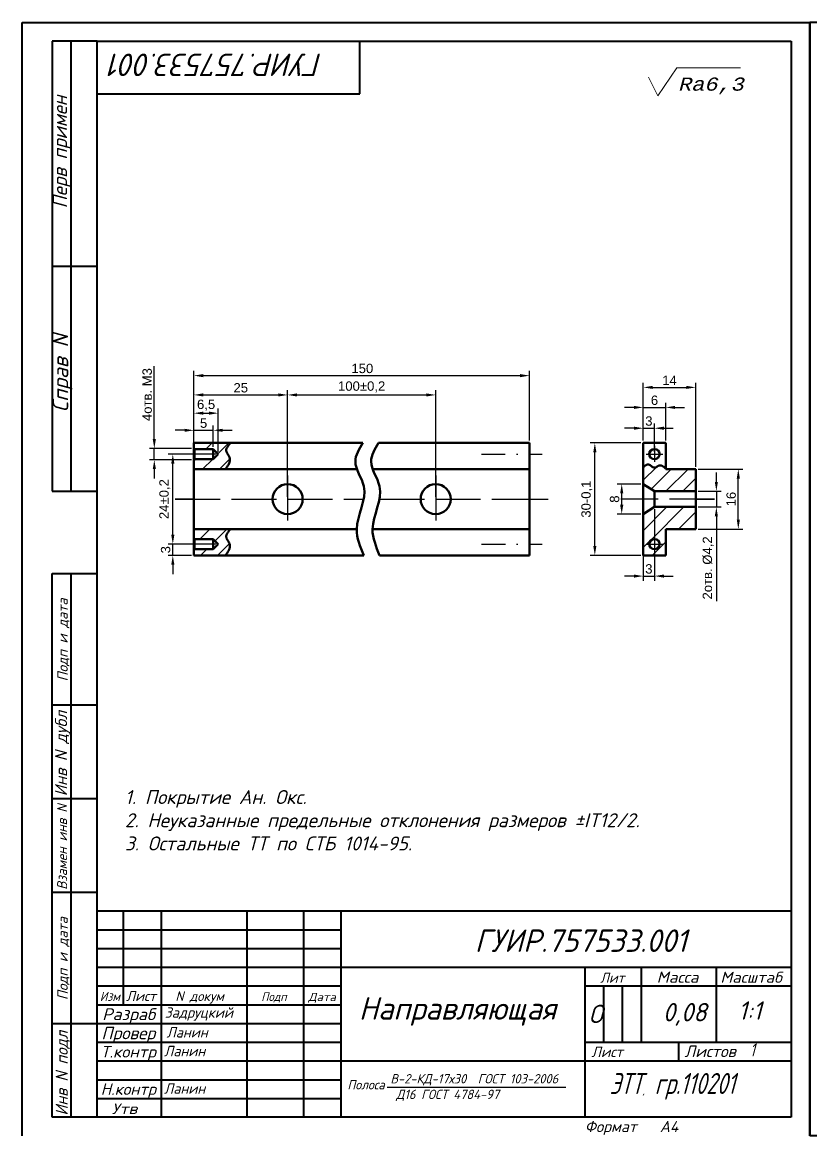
# Model space of a CAD drawing. Header units: millimetres. Extents: x 10739 to 32134, y 609 to 16625.
# Drawn here: x 24554.4 to 24764.6, y 2412.8 to 2709.8 of the extents above; entities that cross this region are included whole.
import ezdxf
from ezdxf.enums import TextEntityAlignment as Align

# ---------------------------------------------------------------- set-up
doc = ezdxf.new("R2010")
doc.units = ezdxf.units.MM
doc.linetypes.add('ACAD_ISO02W100', pattern=[15, 12, -3])
doc.linetypes.add('DASHDOT', pattern=[25.4, 12.7, -6.35, 0, -6.35])
doc.layers.add('тонкая-текст-02', color=4, linetype='Continuous', lineweight=20)
doc.styles.add('6', font='cour.ttf', dxfattribs={"oblique": 15, "height": 3.5})
doc.styles.add('ISOCPEUR', font='isocpeur.ttf', dxfattribs={"oblique": 15})
doc.styles.add('KTEXTSTYLE', font='GOST_AU.SHX', dxfattribs={"width": 0.96, "height": 5})
doc.styles.get("Standard").update_dxf_attribs({"font": 'arial.ttf'})
doc.dimstyles.new('ISO-25', dxfattribs={"dimtxt": 2.5, "dimasz": 2.5, "dimexe": 1.25, "dimexo": 0.625, "dimtad": 1, "dimtxsty": 'Standard', "dimcen": 2.5, "dimadec": 0, "dimazin": 0, "dimtfac": 1, "dimtmove": 0, "dimatfit": 3, "dimfxl": 1, "dimarcsym": 0})

# ---------------------------------------------------------------- blocks, each defined once
blk = doc.blocks.new('*D48')
at = {"color": 0, "lineweight": -2, "transparency": 16777216}
for p, q in [((24625.11, 2583.28), (24625.11, 2611.69)), ((24664.59, 2583.28), (24664.59, 2611.69)), ((24627.61, 2610.44), (24662.09, 2610.44))]:
    blk.add_line(p, q, dxfattribs=at)
at = {"color": 0, "lineweight": 25, "transparency": 16777216}
for points in [[(24627.61, 2610.86), (24627.61, 2610.02), (24625.11, 2610.44)], [(24662.09, 2610.86), (24662.09, 2610.02), (24664.59, 2610.44)]]:
    blk.add_solid(points, dxfattribs=at)
at = {"layer": 'Defpoints', "color": 0, "lineweight": 25, "transparency": 16777216}
for p in [(24664.59, 2610.44), (24625.11, 2582.65), (24664.59, 2582.65)]:
    blk.add_point(p, dxfattribs=at)
at = {"color": 0, "transparency": 16777216, "insert": (24644.85, 2612.57), "char_height": 2.5, "attachment_point": 5}
blk.add_mtext('100%%P0,2', dxfattribs=at)
blk = doc.blocks.new('*D49')
at = {"color": 0, "lineweight": -2, "transparency": 16777216}
for p, q in [((24600.11, 2583.28), (24600.11, 2611.69)), ((24625.11, 2583.28), (24625.11, 2611.69)), ((24602.61, 2610.44), (24622.61, 2610.44))]:
    blk.add_line(p, q, dxfattribs=at)
at = {"color": 0, "lineweight": 25, "transparency": 16777216}
for points in [[(24602.61, 2610.86), (24602.61, 2610.02), (24600.11, 2610.44)], [(24622.61, 2610.86), (24622.61, 2610.02), (24625.11, 2610.44)]]:
    blk.add_solid(points, dxfattribs=at)
at = {"layer": 'Defpoints', "color": 0, "lineweight": 25, "transparency": 16777216}
for p in [(24625.11, 2610.44), (24600.11, 2582.65), (24625.11, 2582.65)]:
    blk.add_point(p, dxfattribs=at)
at = {"color": 0, "transparency": 16777216, "insert": (24612.61, 2612.34), "char_height": 2.5, "attachment_point": 5}
blk.add_mtext('25', dxfattribs=at)
blk = doc.blocks.new('*D50')
at = {"color": 0, "lineweight": -2, "transparency": 16777216}
for p, q in [((24600.11, 2598.28), (24600.11, 2616.84)), ((24689.59, 2598.28), (24689.59, 2616.84)), ((24602.61, 2615.59), (24687.09, 2615.59))]:
    blk.add_line(p, q, dxfattribs=at)
at = {"color": 0, "lineweight": 25, "transparency": 16777216}
for points in [[(24602.61, 2616), (24602.61, 2615.17), (24600.11, 2615.59)], [(24687.09, 2616), (24687.09, 2615.17), (24689.59, 2615.59)]]:
    blk.add_solid(points, dxfattribs=at)
at = {"layer": 'Defpoints', "color": 0, "lineweight": 25, "transparency": 16777216}
for p in [(24689.59, 2615.59), (24600.11, 2597.65), (24689.59, 2597.65)]:
    blk.add_point(p, dxfattribs=at)
at = {"color": 0, "transparency": 16777216, "insert": (24645.03, 2617.49), "char_height": 2.5, "attachment_point": 5}
blk.add_mtext('150', dxfattribs=at)
blk = doc.blocks.new('*D51')
at = {"color": 0, "lineweight": -2, "transparency": 16777216}
for p, q in [((24605.99, 2594.65), (24593.24, 2594.65)), ((24594.49, 2573.15), (24594.49, 2592.15)), ((24605.99, 2570.65), (24593.24, 2570.65))]:
    blk.add_line(p, q, dxfattribs=at)
at = {"color": 0, "lineweight": 25, "transparency": 16777216}
for points in [[(24594.08, 2592.15), (24594.91, 2592.15), (24594.49, 2594.65)], [(24594.08, 2573.15), (24594.91, 2573.15), (24594.49, 2570.65)]]:
    blk.add_solid(points, dxfattribs=at)
at = {"layer": 'Defpoints', "color": 0, "lineweight": 25, "transparency": 16777216}
for p in [(24594.49, 2594.65), (24606.62, 2594.65), (24606.62, 2570.65)]:
    blk.add_point(p, dxfattribs=at)
at = {"color": 0, "transparency": 16777216, "insert": (24592.37, 2582.65), "char_height": 2.5, "attachment_point": 5, "rotation": 90}
blk.add_mtext('24%%P0,2', dxfattribs=at)
blk = doc.blocks.new('*D52')
at = {"color": 0, "lineweight": -2, "transparency": 16777216}
for p, q in [((24589.56, 2598.65), (24589.56, 2618.12)), ((24599.49, 2596.15), (24588.31, 2596.15)), ((24589.56, 2593.15), (24589.56, 2596.15)), ((24599.49, 2593.15), (24588.31, 2593.15)), ((24589.56, 2590.65), (24589.56, 2588.15))]:
    blk.add_line(p, q, dxfattribs=at)
at = {"color": 0, "lineweight": 25, "transparency": 16777216}
for points in [[(24589.14, 2598.65), (24589.98, 2598.65), (24589.56, 2596.15)], [(24589.14, 2590.65), (24589.98, 2590.65), (24589.56, 2593.15)]]:
    blk.add_solid(points, dxfattribs=at)
at = {"layer": 'Defpoints', "color": 0, "lineweight": 25, "transparency": 16777216}
for p in [(24589.56, 2596.15), (24600.11, 2596.15), (24600.11, 2593.15)]:
    blk.add_point(p, dxfattribs=at)
at = {"color": 0, "transparency": 16777216, "insert": (24587.66, 2610.53), "char_height": 2.5, "attachment_point": 5, "rotation": 90}
blk.add_mtext('4отв. М3', dxfattribs=at)
blk = doc.blocks.new('*D53')
at = {"color": 0, "lineweight": -2, "transparency": 16777216}
for p, q in [((24594.49, 2573.15), (24594.49, 2575.65)), ((24605.99, 2570.65), (24593.24, 2570.65)), ((24594.49, 2567.65), (24594.49, 2570.65)), ((24599.49, 2567.65), (24593.24, 2567.65)), ((24594.49, 2565.15), (24594.49, 2562.65))]:
    blk.add_line(p, q, dxfattribs=at)
at = {"color": 0, "lineweight": 25, "transparency": 16777216}
for points in [[(24594.08, 2573.15), (24594.91, 2573.15), (24594.49, 2570.65)], [(24594.08, 2565.15), (24594.91, 2565.15), (24594.49, 2567.65)]]:
    blk.add_solid(points, dxfattribs=at)
at = {"layer": 'Defpoints', "color": 0, "lineweight": 25, "transparency": 16777216}
for p in [(24594.49, 2570.65), (24606.62, 2570.65), (24600.11, 2567.65)]:
    blk.add_point(p, dxfattribs=at)
at = {"color": 0, "transparency": 16777216, "insert": (24592.59, 2569.15), "char_height": 2.5, "attachment_point": 5, "rotation": 90}
blk.add_mtext('3', dxfattribs=at)
blk = doc.blocks.new('*D54')
at = {"color": 0, "lineweight": -2, "transparency": 16777216}
for p, q in [((24719.31, 2586.65), (24712.95, 2586.65)), ((24714.2, 2581.15), (24714.2, 2584.15)), ((24719.31, 2578.65), (24712.95, 2578.65))]:
    blk.add_line(p, q, dxfattribs=at)
at = {"color": 0, "lineweight": 25, "transparency": 16777216}
for points in [[(24713.78, 2584.15), (24714.62, 2584.15), (24714.2, 2586.65)], [(24713.78, 2581.15), (24714.62, 2581.15), (24714.2, 2578.65)]]:
    blk.add_solid(points, dxfattribs=at)
at = {"layer": 'Defpoints', "color": 0, "lineweight": 25, "transparency": 16777216}
for p in [(24714.2, 2586.65), (24719.94, 2586.65), (24719.94, 2578.65)]:
    blk.add_point(p, dxfattribs=at)
at = {"color": 0, "transparency": 16777216, "insert": (24712.3, 2582.65), "char_height": 2.5, "attachment_point": 5, "rotation": 90}
blk.add_mtext('8', dxfattribs=at)
blk = doc.blocks.new('*D55')
at = {"color": 0, "lineweight": -2, "transparency": 16777216}
for p, q in [((24719.31, 2597.65), (24705.78, 2597.65)), ((24707.03, 2570.15), (24707.03, 2595.15)), ((24719.31, 2567.65), (24705.78, 2567.65))]:
    blk.add_line(p, q, dxfattribs=at)
at = {"color": 0, "lineweight": 25, "transparency": 16777216}
for points in [[(24706.62, 2595.15), (24707.45, 2595.15), (24707.03, 2597.65)], [(24706.62, 2570.15), (24707.45, 2570.15), (24707.03, 2567.65)]]:
    blk.add_solid(points, dxfattribs=at)
at = {"layer": 'Defpoints', "color": 0, "lineweight": 25, "transparency": 16777216}
for p in [(24707.03, 2597.65), (24719.94, 2597.65), (24719.94, 2567.65)]:
    blk.add_point(p, dxfattribs=at)
at = {"color": 0, "transparency": 16777216, "insert": (24704.91, 2582.65), "char_height": 2.5, "attachment_point": 5, "rotation": 90}
blk.add_mtext('30-0,1', dxfattribs=at)
blk = doc.blocks.new('*D56')
at = {"color": 0, "lineweight": -2, "transparency": 16777216}
for p, q in [((24719.94, 2598.28), (24719.94, 2602.81)), ((24722.94, 2595.28), (24722.94, 2602.81)), ((24717.44, 2601.56), (24714.94, 2601.56)), ((24719.94, 2601.56), (24722.94, 2601.56)), ((24725.44, 2601.56), (24727.94, 2601.56))]:
    blk.add_line(p, q, dxfattribs=at)
at = {"color": 0, "lineweight": 25, "transparency": 16777216}
for points in [[(24717.44, 2601.98), (24717.44, 2601.14), (24719.94, 2601.56)], [(24725.44, 2601.98), (24725.44, 2601.14), (24722.94, 2601.56)]]:
    blk.add_solid(points, dxfattribs=at)
at = {"layer": 'Defpoints', "color": 0, "lineweight": 25, "transparency": 16777216}
for p in [(24722.94, 2601.56), (24719.94, 2597.65), (24722.94, 2594.65)]:
    blk.add_point(p, dxfattribs=at)
at = {"color": 0, "transparency": 16777216, "insert": (24721.44, 2603.46), "char_height": 2.5, "attachment_point": 5}
blk.add_mtext('3', dxfattribs=at)
blk = doc.blocks.new('*D57')
at = {"color": 0, "lineweight": -2, "transparency": 16777216}
for p, q in [((24719.94, 2598.28), (24719.94, 2608.36)), ((24725.94, 2598.28), (24725.94, 2608.36)), ((24717.44, 2607.11), (24714.94, 2607.11)), ((24719.94, 2607.11), (24725.94, 2607.11)), ((24728.44, 2607.11), (24730.94, 2607.11))]:
    blk.add_line(p, q, dxfattribs=at)
at = {"color": 0, "lineweight": 25, "transparency": 16777216}
for points in [[(24717.44, 2607.52), (24717.44, 2606.69), (24719.94, 2607.11)], [(24728.44, 2607.52), (24728.44, 2606.69), (24725.94, 2607.11)]]:
    blk.add_solid(points, dxfattribs=at)
at = {"layer": 'Defpoints', "color": 0, "lineweight": 25, "transparency": 16777216}
for p in [(24725.94, 2607.11), (24719.94, 2597.65), (24725.94, 2597.65)]:
    blk.add_point(p, dxfattribs=at)
at = {"color": 0, "transparency": 16777216, "insert": (24722.94, 2609.01), "char_height": 2.5, "attachment_point": 5}
blk.add_mtext('6', dxfattribs=at)
blk = doc.blocks.new('*D58')
at = {"color": 0, "lineweight": -2, "transparency": 16777216}
for p, q in [((24719.94, 2598.28), (24719.94, 2613.7)), ((24733.94, 2591.28), (24733.94, 2613.7)), ((24722.44, 2612.45), (24731.44, 2612.45))]:
    blk.add_line(p, q, dxfattribs=at)
at = {"color": 0, "lineweight": 25, "transparency": 16777216}
for points in [[(24722.44, 2612.87), (24722.44, 2612.04), (24719.94, 2612.45)], [(24731.44, 2612.87), (24731.44, 2612.04), (24733.94, 2612.45)]]:
    blk.add_solid(points, dxfattribs=at)
at = {"layer": 'Defpoints', "color": 0, "lineweight": 25, "transparency": 16777216}
for p in [(24733.94, 2612.45), (24719.94, 2597.65), (24733.94, 2590.65)]:
    blk.add_point(p, dxfattribs=at)
at = {"color": 0, "transparency": 16777216, "insert": (24726.94, 2614.33), "char_height": 2.5, "attachment_point": 5}
blk.add_mtext('14', dxfattribs=at)
blk = doc.blocks.new('*D59')
at = {"color": 0, "lineweight": -2, "transparency": 16777216}
for p, q in [((24719.94, 2578.03), (24719.94, 2560.87)), ((24722.94, 2579.93), (24722.94, 2560.87)), ((24717.44, 2562.12), (24714.94, 2562.12)), ((24719.94, 2562.12), (24722.94, 2562.12)), ((24725.44, 2562.12), (24727.94, 2562.12))]:
    blk.add_line(p, q, dxfattribs=at)
at = {"color": 0, "lineweight": 25, "transparency": 16777216}
for points in [[(24717.44, 2562.53), (24717.44, 2561.7), (24719.94, 2562.12)], [(24725.44, 2562.53), (24725.44, 2561.7), (24722.94, 2562.12)]]:
    blk.add_solid(points, dxfattribs=at)
at = {"layer": 'Defpoints', "color": 0, "lineweight": 25, "transparency": 16777216}
for p in [(24719.94, 2578.65), (24722.94, 2580.55), (24722.94, 2562.12)]:
    blk.add_point(p, dxfattribs=at)
at = {"color": 0, "transparency": 16777216, "insert": (24721.44, 2564.02), "char_height": 2.5, "attachment_point": 5}
blk.add_mtext('3', dxfattribs=at)
blk = doc.blocks.new('*D60')
at = {"color": 0, "lineweight": -2, "transparency": 16777216}
for p, q in [((24739.44, 2587.25), (24739.44, 2589.75)), ((24734.56, 2584.75), (24740.69, 2584.75)), ((24739.44, 2584.75), (24739.44, 2580.55)), ((24734.56, 2580.55), (24740.69, 2580.55)), ((24739.44, 2578.05), (24739.44, 2555.4))]:
    blk.add_line(p, q, dxfattribs=at)
at = {"color": 0, "lineweight": 25, "transparency": 16777216}
for points in [[(24739.02, 2587.25), (24739.85, 2587.25), (24739.44, 2584.75)], [(24739.02, 2578.05), (24739.85, 2578.05), (24739.44, 2580.55)]]:
    blk.add_solid(points, dxfattribs=at)
at = {"layer": 'Defpoints', "color": 0, "lineweight": 25, "transparency": 16777216}
for p in [(24733.94, 2584.75), (24733.94, 2580.55), (24739.44, 2580.55)]:
    blk.add_point(p, dxfattribs=at)
at = {"color": 0, "transparency": 16777216, "insert": (24737.27, 2564.3), "char_height": 2.5, "attachment_point": 5, "rotation": 90}
blk.add_mtext('2отв. %%C4,2', dxfattribs=at)
blk = doc.blocks.new('*D61')
at = {"color": 0, "lineweight": -2, "transparency": 16777216}
for p, q in [((24734.56, 2590.65), (24746.54, 2590.65)), ((24745.29, 2577.15), (24745.29, 2588.15)), ((24734.56, 2574.65), (24746.54, 2574.65))]:
    blk.add_line(p, q, dxfattribs=at)
at = {"color": 0, "lineweight": 25, "transparency": 16777216}
for points in [[(24744.88, 2588.15), (24745.71, 2588.15), (24745.29, 2590.65)], [(24744.88, 2577.15), (24745.71, 2577.15), (24745.29, 2574.65)]]:
    blk.add_solid(points, dxfattribs=at)
at = {"layer": 'Defpoints', "color": 0, "lineweight": 25, "transparency": 16777216}
for p in [(24733.94, 2590.65), (24745.29, 2590.65), (24733.94, 2574.65)]:
    blk.add_point(p, dxfattribs=at)
at = {"color": 0, "transparency": 16777216, "insert": (24743.39, 2582.65), "char_height": 2.5, "attachment_point": 5, "rotation": 90}
blk.add_mtext('16', dxfattribs=at)
blk = doc.blocks.new('*D113')
at = {"color": 0, "lineweight": -2, "transparency": 16777216}
for p, q in [((24600.11, 2596.78), (24600.11, 2602.26)), ((24605.29, 2596.6), (24605.29, 2602.26)), ((24597.61, 2601.01), (24595.11, 2601.01)), ((24600.11, 2601.01), (24605.29, 2601.01)), ((24607.79, 2601.01), (24610.29, 2601.01))]:
    blk.add_line(p, q, dxfattribs=at)
at = {"color": 0, "lineweight": 25, "transparency": 16777216}
for points in [[(24597.61, 2601.42), (24597.61, 2600.59), (24600.11, 2601.01)], [(24607.79, 2601.42), (24607.79, 2600.59), (24605.29, 2601.01)]]:
    blk.add_solid(points, dxfattribs=at)
at = {"layer": 'Defpoints', "color": 0, "lineweight": 25, "transparency": 16777216}
for p in [(24605.29, 2601.01), (24600.11, 2596.15), (24605.29, 2595.98)]:
    blk.add_point(p, dxfattribs=at)
at = {"color": 0, "transparency": 16777216, "insert": (24602.7, 2602.9), "char_height": 2.5, "attachment_point": 5}
blk.add_mtext('5', dxfattribs=at)
blk = doc.blocks.new('*D114')
at = {"color": 0, "lineweight": -2, "transparency": 16777216}
for p, q in [((24600.11, 2598.28), (24600.11, 2606.82)), ((24602.61, 2605.57), (24604.12, 2605.57)), ((24606.62, 2595.27), (24606.62, 2606.82))]:
    blk.add_line(p, q, dxfattribs=at)
at = {"color": 0, "lineweight": 25, "transparency": 16777216}
for points in [[(24602.61, 2605.99), (24602.61, 2605.16), (24600.11, 2605.57)], [(24604.12, 2605.99), (24604.12, 2605.16), (24606.62, 2605.57)]]:
    blk.add_solid(points, dxfattribs=at)
at = {"layer": 'Defpoints', "color": 0, "lineweight": 25, "transparency": 16777216}
for p in [(24606.62, 2605.57), (24600.11, 2597.65), (24606.62, 2594.65)]:
    blk.add_point(p, dxfattribs=at)
at = {"color": 0, "transparency": 16777216, "insert": (24603.37, 2607.7), "char_height": 2.5, "attachment_point": 5}
blk.add_mtext('6,5', dxfattribs=at)

msp = doc.modelspace()

# ---------------------------------------------------------------- hatches: boundary and pattern name
at = {"linetype": 'ACAD_ISO02W100', "lineweight": 30}
h = msp.add_hatch(dxfattribs=at)
h.set_pattern_fill('ANSI31', color=256)
h.set_pattern_definition([(45, (26210.315, 2667.3853), (-2.245064, 2.245064), [])])
edge = h.paths.add_edge_path()
edge.add_spline(control_points=[(24608.57305, 2590.65321), (24609.27198, 2591.68956), (24610.39997, 2593.36211), (24608.12405, 2595.62216), (24609.25516, 2596.93181), (24609.87821, 2597.65321)], knot_values=[0, 0, 0, 0, 3.239661758, 5.228432837, 7.667353631, 7.667353631, 7.667353631, 7.667353631], degree=3, periodic=0)
edge.add_line((24609.87821, 2597.65321), (24600.11311, 2597.65321))
edge.add_line((24600.11311, 2597.65321), (24600.11311, 2596.15321))
edge.add_line((24600.11311, 2596.15321), (24600.28879, 2595.97753))
edge.add_line((24600.28879, 2595.97753), (24605.28879, 2595.97753))
edge.add_line((24605.28879, 2595.97753), (24606.61741, 2594.64891))
edge.add_line((24606.61741, 2594.64891), (24605.28879, 2593.32753))
edge.add_line((24605.28879, 2593.32753), (24600.28879, 2593.32753))
edge.add_line((24600.28879, 2593.32753), (24600.11311, 2593.15184))
edge.add_line((24600.11311, 2593.15184), (24600.11311, 2590.65321))
edge.add_line((24600.11311, 2590.65321), (24608.57305, 2590.65321))
edge = h.paths.add_edge_path()
edge.add_line((24606.61741, 2570.65027), (24605.28879, 2569.32889))
edge.add_line((24605.28879, 2569.32889), (24600.28879, 2569.32889))
edge.add_line((24600.28879, 2569.32889), (24600.11311, 2569.15321))
edge.add_line((24600.11311, 2569.15321), (24600.11311, 2567.65321))
edge.add_line((24600.11311, 2567.65321), (24608.57305, 2567.65321))
edge.add_spline(control_points=[(24608.57305, 2567.65321), (24609.27198, 2568.68956), (24610.39997, 2570.36211), (24608.12405, 2572.62216), (24609.25516, 2573.93181), (24609.87821, 2574.65321)], knot_values=[0, 0, 0, 0, 3.239661758, 5.228432837, 7.667353631, 7.667353631, 7.667353631, 7.667353631], degree=3, periodic=0)
edge.add_line((24609.87821, 2574.65321), (24600.11311, 2574.65321))
edge.add_line((24600.11311, 2574.65321), (24600.11311, 2572.15458))
edge.add_line((24600.11311, 2572.15458), (24600.28879, 2571.97889))
edge.add_line((24600.28879, 2571.97889), (24605.28879, 2571.97889))
edge.add_line((24605.28879, 2571.97889), (24606.61741, 2570.65027))
h = msp.add_hatch(dxfattribs=at)
h.set_pattern_fill('ANSI31', color=256)
h.set_pattern_definition([(45, (26160.1376, 2667.3853), (-2.245064, 2.245064), [])])
h.paths.add_polyline_path([(24733.93563, 2574.65321), (24733.93563, 2580.55321), (24722.93563, 2580.55321), (24719.93563, 2578.65321), (24719.93563, 2567.65321), (24725.93563, 2567.65321), (24725.93563, 2574.65321)])
h.paths.add_polyline_path([(24724.43563, 2570.65321, -1), (24721.43563, 2570.65321, -1)], flags=16)
h.paths.add_polyline_path([(24724.26063, 2570.65321, -1), (24721.61063, 2570.65321, -1)], flags=0)
edge = h.paths.add_edge_path()
edge.add_line((24733.93563, 2584.75321), (24733.93563, 2590.65321))
edge.add_line((24733.93563, 2590.65321), (24725.93563, 2590.65321))
edge.add_line((24725.93563, 2590.65321), (24725.93563, 2590.76633))
edge.add_spline(control_points=[(24725.93563, 2590.76633), (24725.36973, 2591.27803), (24724.39561, 2592.15885), (24722.83481, 2590.43837), (24721.41755, 2592.45798), (24720.40416, 2591.5609), (24719.93563, 2591.14614)], knot_values=[0, 0, 0, 0, 1.913478765, 3.293746148, 5.142976248, 6.733161557, 6.733161557, 6.733161557, 6.733161557], degree=3, periodic=0)
edge.add_line((24719.93563, 2591.14614), (24719.93563, 2586.65321))
edge.add_line((24719.93563, 2586.65321), (24722.93563, 2584.75321))
edge.add_line((24722.93563, 2584.75321), (24733.93563, 2584.75321))

# ---------------------------------------------------------------- linework, layer by layer
at = {"color": 0, "lineweight": 40}
for p, q in [((24554.35063, 2412.79711), (24554.35063, 2709.79711)), ((24554.35063, 2709.79711), (24764.35063, 2709.79711)), ((24764.35063, 2412.8431), (24764.35063, 2709.8431)), ((24764.35063, 2709.8431), (24974.35063, 2709.8431)), ((24764.35063, 2709.79711), (24764.35063, 2412.79711)), ((24574.35063, 2704.79711), (24562.35063, 2704.79711)), ((24562.35063, 2704.79711), (24562.35063, 2584.79711)), ((24567.35063, 2584.79711), (24567.35063, 2704.79711)), ((24574.35063, 2417.79711), (24574.35063, 2704.79711)), ((24574.35063, 2704.79711), (24759.35063, 2704.79711)), ((24644.35063, 2690.79711), (24644.35063, 2704.79711)), ((24759.35063, 2704.79711), (24759.35063, 2417.79711)), ((24574.35063, 2690.79711), (24644.35063, 2690.79711)), ((24562.35063, 2644.79711), (24574.35063, 2644.79711)), ((24562.35063, 2584.79711), (24574.35063, 2584.79711)), ((24562.35063, 2417.79711), (24562.35063, 2562.79711)), ((24562.35063, 2562.79711), (24574.35063, 2562.79711)), ((24567.35063, 2417.79711), (24567.35063, 2562.79711)), ((24562.35063, 2527.79711), (24574.35063, 2527.79711)), ((24562.35063, 2502.79711), (24574.35063, 2502.79711)), ((24562.35063, 2477.79711), (24574.35063, 2477.79711)), ((24574.35063, 2472.79711), (24759.35063, 2472.79711)), ((24581.35063, 2447.79711), (24581.35063, 2472.79711)), ((24591.35063, 2472.79711), (24591.35063, 2417.79711)), ((24614.35063, 2417.79711), (24614.35063, 2472.79711)), ((24629.35063, 2472.79711), (24629.35063, 2417.79711)), ((24639.35063, 2417.79711), (24639.35063, 2472.79711)), ((24574.35063, 2467.79711), (24639.35063, 2467.79711)), ((24574.35063, 2462.79711), (24639.35063, 2462.79711)), ((24574.35063, 2457.79711), (24639.35063, 2457.79711)), ((24639.35063, 2457.79711), (24759.35063, 2457.79711)), ((24704.35063, 2457.79711), (24704.35063, 2417.79711)), ((24719.35063, 2457.79711), (24719.35063, 2437.79711)), ((24739.35063, 2457.79711), (24739.35063, 2437.79711)), ((24574.35063, 2452.79711), (24639.35063, 2452.79711)), ((24704.35063, 2452.79711), (24759.35063, 2452.79711)), ((24709.35063, 2452.79711), (24709.35063, 2437.79711)), ((24714.35063, 2452.79711), (24714.35063, 2437.79711)), ((24574.35063, 2447.79711), (24639.35063, 2447.79711)), ((24562.35063, 2442.79711), (24574.35063, 2442.79711)), ((24574.35063, 2442.79711), (24639.35063, 2442.79711)), ((24574.35063, 2437.79711), (24639.35063, 2437.79711)), ((24704.35063, 2437.79711), (24759.35063, 2437.79711)), ((24729.35063, 2437.79711), (24729.35063, 2432.79711)), ((24574.35063, 2432.79711), (24639.35063, 2432.79711)), ((24639.35063, 2432.79711), (24759.35063, 2432.79711)), ((24574.35063, 2427.79711), (24639.35063, 2427.79711)), ((24574.35063, 2422.79711), (24639.35063, 2422.79711)), ((24574.35063, 2417.79711), (24562.35063, 2417.79711)), ((24759.35063, 2417.79711), (24574.35063, 2417.79711)), ((24974.35063, 2412.8431), (24764.35063, 2412.8431))]:
    msp.add_line(p, q, dxfattribs=at)
at = {"lineweight": 50}
for p, q in [((24600.11311, 2597.65321), (24645.17673, 2597.65321)), ((24600.11311, 2567.65321), (24600.11311, 2597.65321)), ((24600.11311, 2597.65321), (24600.11311, 2590.65321)), ((24600.11311, 2597.65321), (24645.17673, 2597.65321)), ((24600.11311, 2596.15321), (24600.28879, 2595.97753)), ((24600.28879, 2595.97753), (24600.28879, 2593.32753)), ((24600.28879, 2595.97753), (24605.28879, 2595.97753)), ((24605.28879, 2595.97753), (24605.28879, 2593.32753)), ((24605.28879, 2595.97753), (24606.61741, 2594.64891)), ((24649.3829, 2597.65321), (24689.59049, 2597.65321)), ((24689.59049, 2597.65321), (24689.59049, 2567.65321)), ((24719.93563, 2597.65321), (24725.93563, 2597.65321)), ((24719.93563, 2567.65321), (24719.93563, 2597.65321)), ((24719.93563, 2597.65321), (24719.93563, 2594.65321)), ((24725.93563, 2597.65321), (24725.93563, 2590.65321)), ((24600.28879, 2593.32753), (24600.11311, 2593.15184)), ((24600.28879, 2593.32753), (24605.28879, 2593.32753)), ((24606.61741, 2594.64891), (24605.28879, 2593.32753)), ((24600.11311, 2590.65321), (24643.59478, 2590.65321)), ((24647.80094, 2590.65321), (24689.59049, 2590.65321)), ((24689.59049, 2590.65321), (24689.59049, 2574.65321)), ((24725.93563, 2590.65321), (24733.93563, 2590.65321)), ((24733.93563, 2590.65321), (24733.93563, 2574.65321)), ((24722.93563, 2584.75321), (24719.93563, 2586.65321)), ((24733.93563, 2584.75321), (24722.93563, 2584.75321)), ((24722.93563, 2584.75321), (24722.93563, 2580.55321)), ((24722.93563, 2580.55321), (24719.93563, 2578.65321)), ((24733.93563, 2580.55321), (24722.93563, 2580.55321)), ((24643.54728, 2574.65321), (24600.11311, 2574.65321)), ((24600.11311, 2572.15458), (24600.28879, 2571.97889)), ((24689.59049, 2574.65321), (24647.75344, 2574.65321)), ((24733.93563, 2574.65321), (24725.93563, 2574.65321)), ((24725.93563, 2574.65321), (24725.93563, 2567.65321)), ((24600.28879, 2569.32889), (24600.11311, 2569.15321)), ((24600.28879, 2571.97889), (24600.28879, 2569.32889)), ((24600.28879, 2571.97889), (24605.28879, 2571.97889)), ((24600.28879, 2569.32889), (24605.28879, 2569.32889)), ((24605.28879, 2571.97889), (24605.28879, 2569.32889)), ((24605.28879, 2571.97889), (24606.61741, 2570.65027)), ((24606.61741, 2570.65027), (24605.28879, 2569.32889)), ((24645.44395, 2567.65321), (24600.11311, 2567.65321)), ((24689.59049, 2567.65321), (24649.65011, 2567.65321)), ((24725.93563, 2567.65321), (24719.93563, 2567.65321))]:
    msp.add_line(p, q, dxfattribs=at)
at = {"linetype": 'ACAD_ISO02W100'}
for p, q in [((24722.93563, 2596.86845), (24722.93563, 2592.59259)), ((24720.68165, 2594.65321), (24725.1869, 2594.65321)), ((24625.11311, 2588.90627), (24625.11311, 2576.94172)), ((24664.59049, 2588.90627), (24664.59049, 2576.94172)), ((24600.11311, 2582.65321), (24595.11311, 2582.65321)), ((24595.11311, 2582.65321), (24645.37991, 2582.65321)), ((24649.58607, 2582.65321), (24694.59049, 2582.65321)), ((24689.59049, 2582.65321), (24694.59049, 2582.65321)), ((24738.93563, 2582.65321), (24713.93563, 2582.65321)), ((24733.93563, 2582.65321), (24738.93563, 2582.65321)), ((24722.93563, 2572.86845), (24722.93563, 2568.59259)), ((24720.68165, 2570.65321), (24725.1869, 2570.65321))]:
    msp.add_line(p, q, dxfattribs=at)
at = {"linetype": 'DASHDOT', "ltscale": 0.5}
for p, q in [((24676.79529, 2594.65253), (24693.01003, 2594.65253)), ((24676.81644, 2570.65389), (24693.01003, 2570.65389))]:
    msp.add_line(p, q, dxfattribs=at)
at = {"linetype": 'ACAD_ISO02W100', "lineweight": 50}
msp.add_line((24733.93563, 2584.75321), (24733.93563, 2582.65321), dxfattribs=at)
at = {"lineweight": 30}
msp.add_line((24651.66638, 2425.82731), (24699.32631, 2425.82731), dxfattribs=at)
for centre in [(24722.93563, 2594.65321), (24722.93563, 2570.65321)]:
    msp.add_circle(centre, 1.5)
at = {"lineweight": 50}
for centre, radius in [((24722.93563, 2594.65321), 1.325), ((24625.11311, 2582.65321), 4), ((24664.59049, 2582.65321), 4), ((24722.93563, 2570.65321), 1.325)]:
    msp.add_circle(centre, radius, dxfattribs=at)
at = {"linetype": 'ACAD_ISO02W100', "lineweight": 50}
for points in [[(24609.87821, 2597.65321), (24608.75103, 2595.49039), (24609.64091, 2593.71182), (24608.57305, 2590.65321)], [(24725.93563, 2590.76633), (24724.22932, 2591.6323), (24722.9827, 2591.03979), (24721.3408, 2591.89057), (24719.93563, 2591.14614)], [(24609.87821, 2574.65321), (24608.75103, 2572.49039), (24609.64091, 2570.71182), (24608.57305, 2567.65321)]]:
    msp.add_spline(points, degree=3, dxfattribs=at)
at = {"lineweight": 50}
for points in [[(24645.17673, 2597.65321), (24643.16795, 2592.69033), (24645.41669, 2586.08161), (24643.54728, 2574.65321), (24645.44395, 2567.65321)], [(24649.3829, 2597.65321), (24647.37411, 2592.69033), (24649.62285, 2586.08161), (24647.75344, 2574.65321), (24649.65011, 2567.65321)]]:
    msp.add_spline(points, degree=3, dxfattribs=at)
at = {"layer": 'тонкая-текст-02', "color": 7, "lineweight": 20}
for p, q in [((24723.87241, 2690.20344), (24728.87241, 2697.70344)), ((24728.87241, 2697.70344), (24745.87241, 2697.70344)), ((24721.37241, 2695.20344), (24723.87241, 2690.20344))]:
    msp.add_line(p, q, dxfattribs=at)

# ---------------------------------------------------------------- texts
at = {"color": 0, "lineweight": 40, "style": 'ISOCPEUR', "oblique": 15}
for s, height, p, p2 in [('Перв примен', 3.8523497, (24566.29054, 2660.20142), (24566.29054, 2690.24975)), ('Подп и дата', 2.7654263, (24566.49716, 2534.02115), (24566.49716, 2556.14456)), ('Инв N дубл', 3.250918, (24566.3173, 2503.39052), (24566.3173, 2526.14694)), ('Взамен инв N', 2.6615702, (24566.3173, 2478.43856), (24566.3173, 2501.19498)), ('Подп и дата', 2.7654263, (24566.49716, 2449.02115), (24566.49716, 2471.14456)), ('Инв N подл', 3.229948, (24566.49716, 2418.20829), (24566.49716, 2440.81792))]:
    msp.add_text(s, height=height, rotation=90, dxfattribs=at).set_placement(p, p2, align=Align.ALIGNED)
at = {"color": 0, "style": 'ISOCPEUR', "oblique": 15}
msp.add_text('Справ N', height=4.153739, rotation=90, dxfattribs=at).set_placement((24566.6028, 2605.8493), (24566.6028, 2626.618), align=Align.ALIGNED)
at = {"color": 0, "lineweight": 40, "style": 'ISOCPEUR', "oblique": 15}
for s, height, p, p2 in [('Лит', 2.688645, (24708.45161, 2453.63757), (24714.90436, 2453.63757)), ('Масса', 3.01234, (24723.50803, 2453.63757), (24734.65368, 2453.63757)), ('Масштаб', 2.933068, (24740.50643, 2453.63757), (24756.93161, 2453.63757)), ('Изм', 2.38948, (24575.03654, 2448.79892), (24580.41287, 2448.79892)), ('Лист', 2.654978, (24582.02878, 2448.77804), (24589.99371, 2448.77804)), ('N докум', 2.588603, (24595.17092, 2448.77804), (24608.11393, 2448.77804)), ('Подп', 2.33455, (24618.0701, 2448.77804), (24624.8403, 2448.77804)), ('Дата', 2.166931, (24630.61487, 2448.77804), (24637.98244, 2448.77804)), ('Разраб', 3.177024, (24575.65683, 2443.67263), (24589.79459, 2443.67263)), ('Провер', 3.334158, (24575.45771, 2438.56723), (24589.79459, 2438.56723)), ('Т.контр', 3.069818, (24575.25858, 2433.70494), (24589.99371, 2433.70494)), ('Лист', 2.802709, (24706.10516, 2433.81442), (24714.51328, 2433.81442)), ('Листов', 3.110829, (24730.93846, 2433.81442), (24744.62611, 2433.81442)), ('Н.контр', 3.069818, (24575.25858, 2423.73725), (24589.99371, 2423.73725)), ('Утв', 2.820914, (24578.24543, 2418.63185), (24585.01563, 2418.63185))]:
    msp.add_text(s, height=height, dxfattribs=at).set_placement(p, p2, align=Align.ALIGNED)
for s, p in [('Формат', (24704.35063, 2413.79711)), ('A4', (24724.35063, 2413.79711))]:
    msp.add_text(s, height=3, dxfattribs=at).set_placement(p)
at = {"color": 0, "lineweight": 40, "insert": (24634.43878, 2695.48699), "char_height": 3, "attachment_point": 1, "rotation": 180, "style": 'ISOCPEUR'}
msp.add_mtext('{\\H2x;\\Q15;\\W0.965;ГУИР.757533.001}', dxfattribs=at)
at = {"color": 7, "insert": (24581.7265, 2488.94994), "char_height": 3.7125, "width": 171.5374088, "attachment_point": 7}
msp.add_mtext('\\P                        \\P\\P\\P{\\fISOCPEUR|b0|i1|c204|p34;1\\fISOCPEUR|b0|i1|c0|p34;. \\fISOCPEUR|b0|i1|c204|p34;Покрытие Ан.\\fISOCPEUR|b0|i1|c0|p34; \\fISOCPEUR|b0|i1|c204|p34;Окс.\\fISOCPEUR|b0|i1|c0|p34;\\P\\fISOCPEUR|b0|i1|c204|p34;2\\fISOCPEUR|b0|i1|c0|p34;. \\fISOCPEUR|b0|i1|c204|p34;Неуказанные предельные отклонения размеров \\fISOCPEUR|b0|i1|c0|p34;%%PIT12/2.\\P\\fISOCPEUR|b0|i1|c204|p34;3\\fISOCPEUR|b0|i1|c0|p34;. \\fISOCPEUR|b0|i1|c204|p34;Остальные ТТ по СТБ \\fISOCPEUR|b0|i1|c0|p34;1014-95.}', dxfattribs=at)
at = {"color": 0, "lineweight": 40, "attachment_point": 1}
for s, insert, char_height, style in [('{\\H2x;\\Q15;\\W0.965;ГУИР.757533.001}', (24674.99338, 2467.86933), 3, 'ISOCPEUR'), ('{\\H2x;\\Q15;\\W0.965;Направляющая}', (24644.09581, 2449.80985), 3, 'ISOCPEUR'), ('{\\H1.4x;\\Q15;\\W0.965;Ланин }', (24592.81513, 2441.83318), 2, 'ISOCPEUR'), ('{\\H1.4x;\\Q15;\\W0.965;Ланин }', (24592.14939, 2436.83318), 2, 'ISOCPEUR'), ('{\\H1.4x;\\Q15;\\W0.965;1}', (24748.36079, 2437.50847), 2.5, 'KTEXTSTYLE'), ('{\\H2.8x;\\W0.734;ЭТТ\\H0.35714x;\\W1;\\C7;,\\H2.8x;\\W0.734;\\C0; гр.110201}', (24710.95201, 2429.57712), 2, 'ISOCPEUR'), ('{\\H1.4x;\\Q15;\\W0.965;Ланин }', (24592.14939, 2426.83318), 2, 'ISOCPEUR'), ('{\\Q15;\\W0.965;Полоса}', (24641.03828, 2427.70183), 2.5, 'ISOCPEUR'), ('{\\W0.965; В-2-КД-17х30  ГОСТ 103-2006\\P  Д16 ГОСТ 4784-97}', (24650.98454, 2429.29089), 2.5, 'ISOCPEUR')]:
    msp.add_mtext(s, dxfattribs=dict(at, insert=insert, char_height=char_height, style=style))
at = {"color": 0, "lineweight": 40, "attachment_point": 1, "style": 'ISOCPEUR'}
for s, insert, char_height, width in [('{\\H1.4x;\\Q15;\\W0.965;O}', (24705.21193, 2447.78715), 3.5, 8.8811705), ('{\\H1.4x;\\Q15;\\W0.965;0,08}', (24725.1766, 2448.24763), 3.5, 8.8811705), ('{\\H1.4x;\\Q15;\\W0.965;1:1}', (24745.25442, 2448.69587), 3.5, 8.130486), ('{\\H1.4x;\\W0.965;Задруцкий}', (24592.30341, 2447.10752), 2, 19.0739928)]:
    msp.add_mtext(s, dxfattribs=dict(at, insert=insert, char_height=char_height, width=width))
at = {"layer": 'тонкая-текст-02', "color": 7, "lineweight": 40, "insert": (24729.18007, 2695.09592), "char_height": 3.5, "width": 27, "attachment_point": 1, "style": '6'}
msp.add_mtext('Ra6,3', dxfattribs=at)

# ---------------------------------------------------------------- dimensions: what is measured, and where the dimension line sits
for base, p1, p2, text, picture, middle in [((24589.55995, 2596.15321), (24600.11311, 2593.15184), (24600.11311, 2596.15321), '4отв. М3', '*D52', (24589.55995, 2610.52821)), ((24739.43746, 2580.55321), (24733.93563, 2584.75321), (24733.93563, 2580.55321), '2отв. %%C4,2', '*D60', (24739.43746, 2564.30321))]:
    dim = msp.add_linear_dim(base=base, p1=p1, p2=p2, angle=90, text=text, dimstyle='ISO-25')
    dim.commit()
    dim.dimension.update_dxf_attribs({"geometry": picture, "text_midpoint": middle, "dimtype": 160})
for base, p1, p2, text, picture, middle in [((24689.59049, 2615.5861), (24600.11311, 2597.65321), (24689.59049, 2597.65321), '150', '*D50', (24645.03499, 2615.5861)), ((24605.28879, 2601.00694), (24600.11311, 2596.15321), (24605.28879, 2595.97753), '5', '*D113', (24602.70095, 2601.00694))]:
    dim = msp.add_linear_dim(base=base, p1=p1, p2=p2, text=text, dimstyle='ISO-25')
    dim.commit()
    dim.dimension.update_dxf_attribs({"geometry": picture, "text_midpoint": middle, "dimtype": 160})
for base, p1, p2, picture, middle in [((24625.11311, 2610.44053), (24600.11311, 2582.65321), (24625.11311, 2582.65321), '*D49', (24612.61311, 2612.34196)), ((24733.93563, 2612.45331), (24719.93563, 2597.65321), (24733.93563, 2590.65321), '*D58', (24726.93563, 2614.33342)), ((24725.93563, 2607.10677), (24719.93563, 2597.65321), (24725.93563, 2597.65321), '*D57', (24722.93563, 2609.0082)), ((24722.93563, 2601.55847), (24719.93563, 2597.65321), (24722.93563, 2594.65321), '*D56', (24721.43563, 2603.46076)), ((24722.93563, 2562.11514), (24719.93563, 2578.65321), (24722.93563, 2580.55321), '*D59', (24721.43563, 2564.01742))]:
    dim = msp.add_linear_dim(base=base, p1=p1, p2=p2, dimstyle='ISO-25')
    dim.commit()
    dim.dimension.update_dxf_attribs({"geometry": picture, "text_midpoint": middle})
dim = msp.add_linear_dim(base=(24664.59049, 2610.44053), p1=(24625.11311, 2582.65321), p2=(24664.59049, 2582.65321), text='100%%P0,2', dimstyle='ISO-25')
dim.commit()
dim.dimension.update_dxf_attribs({"geometry": '*D48', "text_midpoint": (24644.8518, 2612.56792)})
dim = msp.add_linear_dim(base=(24606.61741, 2605.57336), p1=(24600.11311, 2597.65321), p2=(24606.61741, 2594.64891), dimstyle='ISO-25')
dim.commit()
dim.dimension.update_dxf_attribs({"geometry": '*D114', "text_midpoint": (24603.36526, 2605.57336), "dimtype": 160})
for base, p1, p2, text, picture, middle in [((24707.03386, 2597.65321), (24719.93563, 2567.65321), (24719.93563, 2597.65321), '<>-0,1', '*D55', (24704.90647, 2582.65321)), ((24594.49439, 2594.64891), (24606.61741, 2570.65027), (24606.61741, 2594.64891), '24%%P0,2', '*D51', (24592.367, 2582.64959))]:
    dim = msp.add_linear_dim(base=base, p1=p1, p2=p2, angle=90, text=text, dimstyle='ISO-25')
    dim.commit()
    dim.dimension.update_dxf_attribs({"geometry": picture, "text_midpoint": middle})
for base, p1, p2, picture, middle in [((24745.29232, 2590.65321), (24733.93563, 2574.65321), (24733.93563, 2590.65321), '*D61', (24743.39088, 2582.65321)), ((24714.20101, 2586.65321), (24719.93563, 2578.65321), (24719.93563, 2586.65321), '*D54', (24712.29958, 2582.65321)), ((24594.49439, 2570.65027), (24600.11311, 2567.65321), (24606.61741, 2570.65027), '*D53', (24592.59211, 2569.15174))]:
    dim = msp.add_linear_dim(base=base, p1=p1, p2=p2, angle=90, dimstyle='ISO-25')
    dim.commit()
    dim.dimension.update_dxf_attribs({"geometry": picture, "text_midpoint": middle})

doc.saveas('drawing.dxf')
